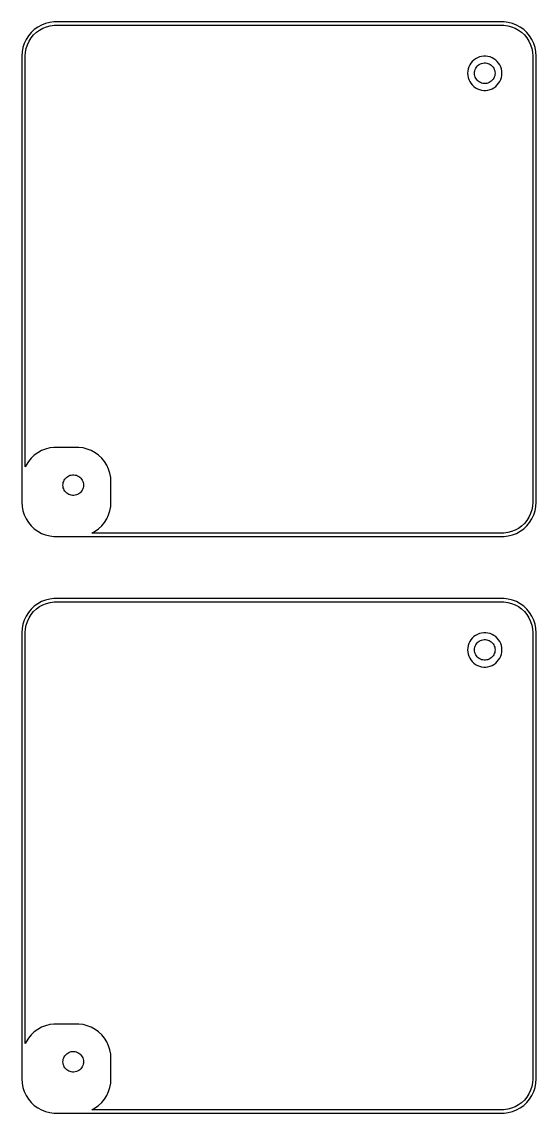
# Model space of a CAD drawing. Header units: metres. Extents: x -38 to 38, y 299 to 709.
# Drawn here: x -37.5 to 37.5, y 550.5 to 709.5 of the extents above; entities that cross this region are included whole.
import ezdxf

# ---------------------------------------------------------------- set-up
doc = ezdxf.new("R2010")
doc.units = ezdxf.units.M

msp = doc.modelspace()

# ---------------------------------------------------------------- linework, layer by layer
for p, q in [((-34.0451, 709.255), (-34.6289, 709.024)), ((-33.4369, 709.411), (-34.0451, 709.255)), ((-32.8139, 709.49), (-33.4369, 709.411)), ((32.8139, 709.49), (-32.8139, 709.49)), ((33.4369, 709.411), (32.8139, 709.49)), ((34.0451, 709.255), (33.4369, 709.411)), ((34.6289, 709.024), (34.0451, 709.255)), ((-36.1448, 707.923), (-36.5451, 707.439)), ((-35.6871, 708.353), (-36.1448, 707.923)), ((-36.1406, 707.145), (-35.7803, 707.58)), ((-35.7803, 707.58), (-35.3684, 707.967)), ((-35.1791, 708.722), (-35.6871, 708.353)), ((-35.3684, 707.967), (-34.9112, 708.299)), ((-34.6289, 709.024), (-35.1791, 708.722)), ((-34.9112, 708.299), (-34.416, 708.572)), ((-34.416, 708.572), (-33.8906, 708.78)), ((-33.8906, 708.78), (-33.3432, 708.92)), ((-33.3432, 708.92), (-32.7825, 708.991)), ((-32.7825, 708.991), (32.7825, 708.991)), ((32.7825, 708.991), (33.3432, 708.92)), ((33.3432, 708.92), (33.8906, 708.78)), ((33.8906, 708.78), (34.416, 708.572)), ((34.416, 708.572), (34.9112, 708.299)), ((35.1791, 708.722), (34.6289, 709.024)), ((34.9112, 708.299), (35.3684, 707.967)), ((35.6871, 708.353), (35.1791, 708.722)), ((35.3684, 707.967), (35.7803, 707.58)), ((36.1448, 707.923), (35.6871, 708.353)), ((35.7803, 707.58), (36.1406, 707.145)), ((36.5451, 707.439), (36.1448, 707.923)), ((-37.1489, 706.341), (-37.3429, 705.743)), ((-36.8815, 706.909), (-37.1489, 706.341)), ((-36.5451, 707.439), (-36.8815, 706.909)), ((-36.8586, 705.619), (-36.684, 706.157)), ((-36.684, 706.157), (-36.4434, 706.668)), ((-36.4434, 706.668), (-36.1406, 707.145)), ((36.1406, 707.145), (36.4434, 706.668)), ((36.4434, 706.668), (36.684, 706.157)), ((36.8815, 706.909), (36.5451, 707.439)), ((36.684, 706.157), (36.8586, 705.619)), ((37.1489, 706.341), (36.8815, 706.909)), ((37.3429, 705.743), (37.1489, 706.341)), ((-37.4606, 705.127), (-37.5, 704.5)), ((-37.5, 704.5), (-37.5, 639.5)), ((-37.3429, 705.743), (-37.4606, 705.127)), ((-37, 704.5), (-36.9645, 705.064)), ((-37, 644.657), (-37, 704.5)), ((-36.9645, 705.064), (-36.8586, 705.619)), ((29.2274, 704.378), (28.9355, 704.262)), ((29.5315, 704.456), (29.2274, 704.378)), ((29.843, 704.495), (29.5315, 704.456)), ((30.157, 704.495), (29.843, 704.495)), ((30.4684, 704.456), (30.157, 704.495)), ((30.7725, 704.378), (30.4684, 704.456)), ((31.0644, 704.262), (30.7725, 704.378)), ((36.8586, 705.619), (36.9645, 705.064)), ((36.9645, 705.064), (37, 704.5)), ((37, 704.5), (37, 639.5)), ((37.4606, 705.127), (37.3429, 705.743)), ((37.5, 704.5), (37.4606, 705.127)), ((37.5, 639.5), (37.5, 704.5)), ((27.6756, 702.92), (27.5785, 702.622)), ((27.8092, 703.204), (27.6756, 702.92)), ((27.9774, 703.469), (27.8092, 703.204)), ((28.1776, 703.711), (27.9774, 703.469)), ((28.4064, 703.926), (28.1776, 703.711)), ((28.6604, 704.111), (28.4064, 703.926)), ((28.6053, 702.552), (28.6855, 702.723)), ((28.9355, 704.262), (28.6604, 704.111)), ((28.6855, 702.723), (28.7865, 702.882)), ((28.7865, 702.882), (28.9065, 703.027)), ((28.9065, 703.027), (29.0439, 703.156)), ((29.0439, 703.156), (29.1963, 703.266)), ((29.1963, 703.266), (29.3613, 703.357)), ((29.3613, 703.357), (29.5365, 703.427)), ((29.5365, 703.427), (29.7189, 703.473)), ((29.7189, 703.473), (29.9058, 703.497)), ((29.9058, 703.497), (30.0942, 703.497)), ((30.0942, 703.497), (30.2811, 703.473)), ((30.2811, 703.473), (30.4635, 703.427)), ((30.4635, 703.427), (30.6387, 703.357)), ((30.6387, 703.357), (30.8037, 703.266)), ((30.8037, 703.266), (30.9561, 703.156)), ((30.9561, 703.156), (31.0934, 703.027)), ((31.3396, 704.111), (31.0644, 704.262)), ((31.0934, 703.027), (31.2135, 702.882)), ((31.2135, 702.882), (31.3145, 702.723)), ((31.3145, 702.723), (31.3947, 702.552)), ((31.5936, 703.926), (31.3396, 704.111)), ((31.8224, 703.711), (31.5936, 703.926)), ((32.0225, 703.469), (31.8224, 703.711)), ((32.1908, 703.204), (32.0225, 703.469)), ((32.3244, 702.92), (32.1908, 703.204)), ((32.4214, 702.622), (32.3244, 702.92)), ((27.5197, 702.313), (27.5, 702)), ((27.5, 702), (27.5197, 701.687)), ((27.5785, 702.622), (27.5197, 702.313)), ((27.5197, 701.687), (27.5785, 701.378)), ((27.5785, 701.378), (27.6756, 701.08)), ((28.5, 702), (28.5118, 702.188)), ((28.5118, 701.812), (28.5, 702)), ((28.5118, 702.188), (28.5471, 702.373)), ((28.5471, 701.627), (28.5118, 701.812)), ((28.5471, 702.373), (28.6053, 702.552)), ((28.6053, 701.448), (28.5471, 701.627)), ((28.6855, 701.277), (28.6053, 701.448)), ((28.7865, 701.118), (28.6855, 701.277)), ((28.9065, 700.973), (28.7865, 701.118)), ((31.2135, 701.118), (31.0934, 700.973)), ((31.3145, 701.277), (31.2135, 701.118)), ((31.3947, 701.448), (31.3145, 701.277)), ((31.3947, 702.552), (31.4529, 702.373)), ((31.4529, 701.627), (31.3947, 701.448)), ((31.4529, 702.373), (31.4882, 702.188)), ((31.4882, 701.812), (31.4529, 701.627)), ((31.4882, 702.188), (31.5, 702)), ((31.5, 702), (31.4882, 701.812)), ((32.3244, 701.08), (32.4214, 701.378)), ((32.4803, 702.313), (32.4214, 702.622)), ((32.4214, 701.378), (32.4803, 701.687)), ((32.5, 702), (32.4803, 702.313)), ((32.4803, 701.687), (32.5, 702)), ((27.6756, 701.08), (27.8092, 700.796)), ((27.8092, 700.796), (27.9774, 700.531)), ((27.9774, 700.531), (28.1776, 700.289)), ((28.1776, 700.289), (28.4064, 700.074)), ((28.4064, 700.074), (28.6604, 699.889)), ((28.6604, 699.889), (28.9355, 699.738)), ((29.0439, 700.844), (28.9065, 700.973)), ((28.9355, 699.738), (29.2274, 699.622)), ((29.1963, 700.734), (29.0439, 700.844)), ((29.3613, 700.643), (29.1963, 700.734)), ((29.2274, 699.622), (29.5315, 699.544)), ((29.5365, 700.573), (29.3613, 700.643)), ((29.5315, 699.544), (29.843, 699.505)), ((29.7189, 700.527), (29.5365, 700.573)), ((29.9058, 700.503), (29.7189, 700.527)), ((30.0942, 700.503), (29.9058, 700.503)), ((30.2811, 700.527), (30.0942, 700.503)), ((30.157, 699.505), (30.4684, 699.544)), ((30.4635, 700.573), (30.2811, 700.527)), ((30.6387, 700.643), (30.4635, 700.573)), ((30.4684, 699.544), (30.7725, 699.622)), ((30.8037, 700.734), (30.6387, 700.643)), ((30.7725, 699.622), (31.0644, 699.738)), ((30.9561, 700.844), (30.8037, 700.734)), ((31.0934, 700.973), (30.9561, 700.844)), ((31.0644, 699.738), (31.3396, 699.889)), ((31.3396, 699.889), (31.5936, 700.074)), ((31.5936, 700.074), (31.8224, 700.289)), ((31.8224, 700.289), (32.0225, 700.531)), ((32.0225, 700.531), (32.1908, 700.796)), ((32.1908, 700.796), (32.3244, 701.08)), ((29.843, 699.505), (30.157, 699.505)), ((-34.0451, 647.255), (-34.6289, 647.024)), ((-33.4369, 647.411), (-34.0451, 647.255)), ((-32.8139, 647.49), (-33.4369, 647.411)), ((-29.186, 647.49), (-32.8139, 647.49)), ((-28.5631, 647.411), (-29.186, 647.49)), ((-27.9549, 647.255), (-28.5631, 647.411)), ((-27.3711, 647.024), (-27.9549, 647.255)), ((-36.1448, 645.923), (-36.5451, 645.439)), ((-35.6871, 646.353), (-36.1448, 645.923)), ((-35.1791, 646.722), (-35.6871, 646.353)), ((-34.6289, 647.024), (-35.1791, 646.722)), ((-26.8209, 646.722), (-27.3711, 647.024)), ((-26.3129, 646.353), (-26.8209, 646.722)), ((-25.8551, 645.923), (-26.3129, 646.353)), ((-25.4549, 645.439), (-25.8551, 645.923)), ((-36.8815, 644.909), (-37, 644.657)), ((-36.5451, 645.439), (-36.8815, 644.909)), ((-25.1185, 644.909), (-25.4549, 645.439)), ((-24.8511, 644.341), (-25.1185, 644.909)), ((-24.6571, 643.743), (-24.8511, 644.341)), ((-31.4882, 642.188), (-31.4529, 642.373)), ((-31.4529, 642.373), (-31.3947, 642.552)), ((-31.3947, 642.552), (-31.3145, 642.723)), ((-31.3145, 642.723), (-31.2135, 642.882)), ((-31.2135, 642.882), (-31.0934, 643.027)), ((-31.0934, 643.027), (-30.9561, 643.156)), ((-30.9561, 643.156), (-30.8037, 643.266)), ((-30.8037, 643.266), (-30.6387, 643.357)), ((-30.6387, 643.357), (-30.4635, 643.427)), ((-30.4635, 643.427), (-30.2811, 643.473)), ((-30.2811, 643.473), (-30.0942, 643.497)), ((-30.0942, 643.497), (-29.9058, 643.497)), ((-29.9058, 643.497), (-29.7189, 643.473)), ((-29.7189, 643.473), (-29.5365, 643.427)), ((-29.5365, 643.427), (-29.3613, 643.357)), ((-29.3613, 643.357), (-29.1963, 643.266)), ((-29.1963, 643.266), (-29.0439, 643.156)), ((-29.0439, 643.156), (-28.9065, 643.027)), ((-28.9065, 643.027), (-28.7865, 642.882)), ((-28.7865, 642.882), (-28.6855, 642.723)), ((-28.6855, 642.723), (-28.6053, 642.552)), ((-28.6053, 642.552), (-28.5471, 642.373)), ((-28.5471, 642.373), (-28.5118, 642.188)), ((-24.5394, 643.127), (-24.6571, 643.743)), ((-24.5, 642.5), (-24.5394, 643.127)), ((-24.5, 639.5), (-24.5, 642.5)), ((-31.5, 642), (-31.4882, 642.188)), ((-31.4882, 641.812), (-31.5, 642)), ((-31.4529, 641.627), (-31.4882, 641.812)), ((-31.3947, 641.448), (-31.4529, 641.627)), ((-31.3145, 641.277), (-31.3947, 641.448)), ((-31.2135, 641.118), (-31.3145, 641.277)), ((-31.0934, 640.973), (-31.2135, 641.118)), ((-30.9561, 640.844), (-31.0934, 640.973)), ((-30.8037, 640.734), (-30.9561, 640.844)), ((-30.6387, 640.643), (-30.8037, 640.734)), ((-29.1963, 640.734), (-29.3613, 640.643)), ((-29.0439, 640.844), (-29.1963, 640.734)), ((-28.9065, 640.973), (-29.0439, 640.844)), ((-28.7865, 641.118), (-28.9065, 640.973)), ((-28.6855, 641.277), (-28.7865, 641.118)), ((-28.6053, 641.448), (-28.6855, 641.277)), ((-28.5471, 641.627), (-28.6053, 641.448)), ((-28.5118, 641.812), (-28.5471, 641.627)), ((-28.5118, 642.188), (-28.5, 642)), ((-28.5, 642), (-28.5118, 641.812)), ((-37.5, 639.5), (-37.4606, 638.873)), ((-30.4635, 640.573), (-30.6387, 640.643)), ((-30.2811, 640.527), (-30.4635, 640.573)), ((-30.0942, 640.503), (-30.2811, 640.527)), ((-29.9058, 640.503), (-30.0942, 640.503)), ((-29.7189, 640.527), (-29.9058, 640.503)), ((-29.5365, 640.573), (-29.7189, 640.527)), ((-29.3613, 640.643), (-29.5365, 640.573)), ((-24.5394, 638.873), (-24.5, 639.5)), ((37, 639.5), (36.9645, 638.936)), ((37.4606, 638.873), (37.5, 639.5)), ((-37.4606, 638.873), (-37.3429, 638.257)), ((-37.3429, 638.257), (-37.1489, 637.659)), ((-37.1489, 637.659), (-36.8815, 637.091)), ((-25.1185, 637.091), (-24.8511, 637.659)), ((-24.8511, 637.659), (-24.6571, 638.257)), ((-24.6571, 638.257), (-24.5394, 638.873)), ((36.684, 637.843), (36.4434, 637.332)), ((36.8586, 638.381), (36.684, 637.843)), ((36.9645, 638.936), (36.8586, 638.381)), ((36.8815, 637.091), (37.1489, 637.659)), ((37.1489, 637.659), (37.3429, 638.257)), ((37.3429, 638.257), (37.4606, 638.873)), ((-36.8815, 637.091), (-36.5451, 636.561)), ((-36.5451, 636.561), (-36.1448, 636.077)), ((-36.1448, 636.077), (-35.6871, 635.647)), ((-26.3129, 635.647), (-25.8551, 636.077)), ((-25.8551, 636.077), (-25.4549, 636.561)), ((-25.4549, 636.561), (-25.1185, 637.091)), ((35.3684, 636.033), (34.9112, 635.701)), ((35.7803, 636.42), (35.3684, 636.033)), ((35.6871, 635.647), (36.1448, 636.077)), ((36.1406, 636.855), (35.7803, 636.42)), ((36.4434, 637.332), (36.1406, 636.855)), ((36.1448, 636.077), (36.5451, 636.561)), ((36.5451, 636.561), (36.8815, 637.091)), ((-35.6871, 635.647), (-35.1791, 635.278)), ((-35.1791, 635.278), (-34.6289, 634.976)), ((-34.6289, 634.976), (-34.0451, 634.745)), ((-34.0451, 634.745), (-33.4369, 634.589)), ((-33.4369, 634.589), (-32.8139, 634.51)), ((-32.8139, 634.51), (32.8139, 634.51)), ((-27.311, 635.009), (-26.8209, 635.278)), ((32.7825, 635.009), (-27.311, 635.009)), ((-26.8209, 635.278), (-26.3129, 635.647)), ((33.3432, 635.08), (32.7825, 635.009)), ((32.8139, 634.51), (33.4369, 634.589)), ((33.8906, 635.22), (33.3432, 635.08)), ((33.4369, 634.589), (34.0451, 634.745)), ((34.416, 635.428), (33.8906, 635.22)), ((34.0451, 634.745), (34.6289, 634.976)), ((34.9112, 635.701), (34.416, 635.428)), ((34.6289, 634.976), (35.1791, 635.278)), ((35.1791, 635.278), (35.6871, 635.647)), ((-34.6289, 625.024), (-35.1791, 624.722)), ((-34.0451, 625.255), (-34.6289, 625.024)), ((-33.4369, 625.411), (-34.0451, 625.255)), ((-33.8906, 624.78), (-33.3432, 624.92)), ((-32.8139, 625.49), (-33.4369, 625.411)), ((-33.3432, 624.92), (-32.7825, 624.991)), ((32.8139, 625.49), (-32.8139, 625.49)), ((-32.7825, 624.991), (32.7825, 624.991)), ((32.7825, 624.991), (33.3432, 624.92)), ((33.4369, 625.411), (32.8139, 625.49)), ((33.3432, 624.92), (33.8906, 624.78)), ((34.0451, 625.255), (33.4369, 625.411)), ((34.6289, 625.024), (34.0451, 625.255)), ((35.1791, 624.722), (34.6289, 625.024)), ((-36.5451, 623.439), (-36.8815, 622.909)), ((-36.1448, 623.923), (-36.5451, 623.439)), ((-35.6871, 624.353), (-36.1448, 623.923)), ((-36.1406, 623.145), (-35.7803, 623.58)), ((-35.7803, 623.58), (-35.3684, 623.967)), ((-35.1791, 624.722), (-35.6871, 624.353)), ((-35.3684, 623.967), (-34.9112, 624.299)), ((-34.9112, 624.299), (-34.416, 624.572)), ((-34.416, 624.572), (-33.8906, 624.78)), ((33.8906, 624.78), (34.416, 624.572)), ((34.416, 624.572), (34.9112, 624.299)), ((34.9112, 624.299), (35.3684, 623.967)), ((35.6871, 624.353), (35.1791, 624.722)), ((35.3684, 623.967), (35.7803, 623.58)), ((36.1448, 623.923), (35.6871, 624.353)), ((35.7803, 623.58), (36.1406, 623.145)), ((36.5451, 623.439), (36.1448, 623.923)), ((36.8815, 622.909), (36.5451, 623.439)), ((-37.3429, 621.743), (-37.4606, 621.127)), ((-37.1489, 622.341), (-37.3429, 621.743)), ((-36.8815, 622.909), (-37.1489, 622.341)), ((-36.9645, 621.064), (-36.8586, 621.619)), ((-36.8586, 621.619), (-36.684, 622.157)), ((-36.684, 622.157), (-36.4434, 622.668)), ((-36.4434, 622.668), (-36.1406, 623.145)), ((36.1406, 623.145), (36.4434, 622.668)), ((36.4434, 622.668), (36.684, 622.157)), ((36.684, 622.157), (36.8586, 621.619)), ((36.8586, 621.619), (36.9645, 621.064)), ((37.1489, 622.341), (36.8815, 622.909)), ((37.3429, 621.743), (37.1489, 622.341)), ((37.4606, 621.127), (37.3429, 621.743)), ((-37.4606, 621.127), (-37.5, 620.5)), ((-37.5, 620.5), (-37.5, 555.5)), ((-37, 620.5), (-36.9645, 621.064)), ((-37, 560.657), (-37, 620.5)), ((28.6604, 620.111), (28.4064, 619.926)), ((28.9355, 620.262), (28.6604, 620.111)), ((29.2274, 620.378), (28.9355, 620.262)), ((29.5315, 620.456), (29.2274, 620.378)), ((29.843, 620.495), (29.5315, 620.456)), ((30.157, 620.495), (29.843, 620.495)), ((30.4684, 620.456), (30.157, 620.495)), ((30.7725, 620.378), (30.4684, 620.456)), ((31.0644, 620.262), (30.7725, 620.378)), ((31.3396, 620.111), (31.0644, 620.262)), ((31.5936, 619.926), (31.3396, 620.111)), ((36.9645, 621.064), (37, 620.5)), ((37, 620.5), (37, 555.5)), ((37.5, 620.5), (37.4606, 621.127)), ((37.5, 555.5), (37.5, 620.5)), ((27.5785, 618.622), (27.5197, 618.313)), ((27.6756, 618.92), (27.5785, 618.622)), ((27.8092, 619.204), (27.6756, 618.92)), ((27.9774, 619.469), (27.8092, 619.204)), ((28.1776, 619.711), (27.9774, 619.469)), ((28.4064, 619.926), (28.1776, 619.711)), ((28.5471, 618.373), (28.6053, 618.552)), ((28.6053, 618.552), (28.6855, 618.723)), ((28.6855, 618.723), (28.7865, 618.882)), ((28.7865, 618.882), (28.9065, 619.027)), ((28.9065, 619.027), (29.0439, 619.156)), ((29.0439, 619.156), (29.1963, 619.266)), ((29.1963, 619.266), (29.3613, 619.357)), ((29.3613, 619.357), (29.5365, 619.427)), ((29.5365, 619.427), (29.7189, 619.473)), ((29.7189, 619.473), (29.9058, 619.497)), ((29.9058, 619.497), (30.0942, 619.497)), ((30.0942, 619.497), (30.2811, 619.473)), ((30.2811, 619.473), (30.4635, 619.427)), ((30.4635, 619.427), (30.6387, 619.357)), ((30.6387, 619.357), (30.8037, 619.266)), ((30.8037, 619.266), (30.9561, 619.156)), ((30.9561, 619.156), (31.0934, 619.027)), ((31.0934, 619.027), (31.2135, 618.882)), ((31.2135, 618.882), (31.3145, 618.723)), ((31.3145, 618.723), (31.3947, 618.552)), ((31.3947, 618.552), (31.4529, 618.373)), ((31.8224, 619.711), (31.5936, 619.926)), ((32.0225, 619.469), (31.8224, 619.711)), ((32.1908, 619.204), (32.0225, 619.469)), ((32.3244, 618.92), (32.1908, 619.204)), ((32.4214, 618.622), (32.3244, 618.92)), ((32.4803, 618.313), (32.4214, 618.622)), ((27.5197, 618.313), (27.5, 618)), ((27.5, 618), (27.5197, 617.687)), ((27.5197, 617.687), (27.5785, 617.378)), ((27.5785, 617.378), (27.6756, 617.08)), ((27.6756, 617.08), (27.8092, 616.796)), ((28.5, 618), (28.5118, 618.188)), ((28.5118, 617.812), (28.5, 618)), ((28.5118, 618.188), (28.5471, 618.373)), ((28.5471, 617.627), (28.5118, 617.812)), ((28.6053, 617.448), (28.5471, 617.627)), ((28.6855, 617.277), (28.6053, 617.448)), ((28.7865, 617.118), (28.6855, 617.277)), ((28.9065, 616.973), (28.7865, 617.118)), ((29.0439, 616.844), (28.9065, 616.973)), ((29.1963, 616.734), (29.0439, 616.844)), ((30.9561, 616.844), (30.8037, 616.734)), ((31.0934, 616.973), (30.9561, 616.844)), ((31.2135, 617.118), (31.0934, 616.973)), ((31.3145, 617.277), (31.2135, 617.118)), ((31.3947, 617.448), (31.3145, 617.277)), ((31.4529, 617.627), (31.3947, 617.448)), ((31.4529, 618.373), (31.4882, 618.188)), ((31.4882, 617.812), (31.4529, 617.627)), ((31.4882, 618.188), (31.5, 618)), ((31.5, 618), (31.4882, 617.812)), ((32.1908, 616.796), (32.3244, 617.08)), ((32.3244, 617.08), (32.4214, 617.378)), ((32.4214, 617.378), (32.4803, 617.687)), ((32.5, 618), (32.4803, 618.313)), ((32.4803, 617.687), (32.5, 618)), ((27.8092, 616.796), (27.9774, 616.531)), ((27.9774, 616.531), (28.1776, 616.289)), ((28.1776, 616.289), (28.4064, 616.074)), ((28.4064, 616.074), (28.6604, 615.889)), ((28.6604, 615.889), (28.9355, 615.738)), ((28.9355, 615.738), (29.2274, 615.622)), ((29.3613, 616.643), (29.1963, 616.734)), ((29.2274, 615.622), (29.5315, 615.544)), ((29.5365, 616.573), (29.3613, 616.643)), ((29.5315, 615.544), (29.843, 615.505)), ((29.7189, 616.527), (29.5365, 616.573)), ((29.9058, 616.503), (29.7189, 616.527)), ((29.843, 615.505), (30.157, 615.505)), ((30.0942, 616.503), (29.9058, 616.503)), ((30.2811, 616.527), (30.0942, 616.503)), ((30.157, 615.505), (30.4684, 615.544)), ((30.4635, 616.573), (30.2811, 616.527)), ((30.6387, 616.643), (30.4635, 616.573)), ((30.4684, 615.544), (30.7725, 615.622)), ((30.8037, 616.734), (30.6387, 616.643)), ((30.7725, 615.622), (31.0644, 615.738)), ((31.0644, 615.738), (31.3396, 615.889)), ((31.3396, 615.889), (31.5936, 616.074)), ((31.5936, 616.074), (31.8224, 616.289)), ((31.8224, 616.289), (32.0225, 616.531)), ((32.0225, 616.531), (32.1908, 616.796)), ((-34.6289, 563.024), (-35.1791, 562.722)), ((-34.0451, 563.255), (-34.6289, 563.024)), ((-33.4369, 563.411), (-34.0451, 563.255)), ((-32.8139, 563.49), (-33.4369, 563.411)), ((-29.186, 563.49), (-32.8139, 563.49)), ((-28.5631, 563.411), (-29.186, 563.49)), ((-27.9549, 563.255), (-28.5631, 563.411)), ((-27.3711, 563.024), (-27.9549, 563.255)), ((-26.8209, 562.722), (-27.3711, 563.024)), ((-36.5451, 561.439), (-36.8815, 560.909)), ((-36.1448, 561.923), (-36.5451, 561.439)), ((-35.6871, 562.353), (-36.1448, 561.923)), ((-35.1791, 562.722), (-35.6871, 562.353)), ((-26.3129, 562.353), (-26.8209, 562.722)), ((-25.8551, 561.923), (-26.3129, 562.353)), ((-25.4549, 561.439), (-25.8551, 561.923)), ((-25.1185, 560.909), (-25.4549, 561.439)), ((-36.8815, 560.909), (-37, 560.657)), ((-24.8511, 560.341), (-25.1185, 560.909)), ((-24.6571, 559.743), (-24.8511, 560.341)), ((-24.5394, 559.127), (-24.6571, 559.743)), ((-31.5, 558), (-31.4882, 558.188)), ((-31.4882, 558.188), (-31.4529, 558.373)), ((-31.4529, 558.373), (-31.3947, 558.552)), ((-31.3947, 558.552), (-31.3145, 558.723)), ((-31.3145, 558.723), (-31.2135, 558.882)), ((-31.2135, 558.882), (-31.0934, 559.027)), ((-31.0934, 559.027), (-30.9561, 559.156)), ((-30.9561, 559.156), (-30.8037, 559.266)), ((-30.8037, 559.266), (-30.6387, 559.357)), ((-30.6387, 559.357), (-30.4635, 559.427)), ((-30.4635, 559.427), (-30.2811, 559.473)), ((-30.2811, 559.473), (-30.0942, 559.497)), ((-30.0942, 559.497), (-29.9058, 559.497)), ((-29.9058, 559.497), (-29.7189, 559.473)), ((-29.7189, 559.473), (-29.5365, 559.427)), ((-29.5365, 559.427), (-29.3613, 559.357)), ((-29.3613, 559.357), (-29.1963, 559.266)), ((-29.1963, 559.266), (-29.0439, 559.156)), ((-29.0439, 559.156), (-28.9065, 559.027)), ((-28.9065, 559.027), (-28.7865, 558.882)), ((-28.7865, 558.882), (-28.6855, 558.723)), ((-28.6855, 558.723), (-28.6053, 558.552)), ((-28.6053, 558.552), (-28.5471, 558.373)), ((-28.5471, 558.373), (-28.5118, 558.188)), ((-28.5118, 558.188), (-28.5, 558)), ((-24.5, 558.5), (-24.5394, 559.127)), ((-24.5, 555.5), (-24.5, 558.5)), ((-31.4882, 557.812), (-31.5, 558)), ((-31.4529, 557.627), (-31.4882, 557.812)), ((-31.3947, 557.448), (-31.4529, 557.627)), ((-31.3145, 557.277), (-31.3947, 557.448)), ((-31.2135, 557.118), (-31.3145, 557.277)), ((-31.0934, 556.973), (-31.2135, 557.118)), ((-30.9561, 556.844), (-31.0934, 556.973)), ((-30.8037, 556.734), (-30.9561, 556.844)), ((-30.6387, 556.643), (-30.8037, 556.734)), ((-30.4635, 556.573), (-30.6387, 556.643)), ((-30.2811, 556.527), (-30.4635, 556.573)), ((-30.0942, 556.503), (-30.2811, 556.527)), ((-29.9058, 556.503), (-30.0942, 556.503)), ((-29.7189, 556.527), (-29.9058, 556.503)), ((-29.5365, 556.573), (-29.7189, 556.527)), ((-29.3613, 556.643), (-29.5365, 556.573)), ((-29.1963, 556.734), (-29.3613, 556.643)), ((-29.0439, 556.844), (-29.1963, 556.734)), ((-28.9065, 556.973), (-29.0439, 556.844)), ((-28.7865, 557.118), (-28.9065, 556.973)), ((-28.6855, 557.277), (-28.7865, 557.118)), ((-28.6053, 557.448), (-28.6855, 557.277)), ((-28.5471, 557.627), (-28.6053, 557.448)), ((-28.5118, 557.812), (-28.5471, 557.627)), ((-28.5, 558), (-28.5118, 557.812)), ((-37.5, 555.5), (-37.4606, 554.873)), ((-37.4606, 554.873), (-37.3429, 554.257)), ((-24.6571, 554.257), (-24.5394, 554.873)), ((-24.5394, 554.873), (-24.5, 555.5)), ((36.9645, 554.936), (36.8586, 554.381)), ((37, 555.5), (36.9645, 554.936)), ((37.3429, 554.257), (37.4606, 554.873)), ((37.4606, 554.873), (37.5, 555.5)), ((-37.3429, 554.257), (-37.1489, 553.659)), ((-37.1489, 553.659), (-36.8815, 553.091)), ((-25.1185, 553.091), (-24.8511, 553.659)), ((-24.8511, 553.659), (-24.6571, 554.257)), ((36.4434, 553.332), (36.1406, 552.855)), ((36.684, 553.843), (36.4434, 553.332)), ((36.8586, 554.381), (36.684, 553.843)), ((36.8815, 553.091), (37.1489, 553.659)), ((37.1489, 553.659), (37.3429, 554.257)), ((-36.8815, 553.091), (-36.5451, 552.561)), ((-36.5451, 552.561), (-36.1448, 552.077)), ((-36.1448, 552.077), (-35.6871, 551.647)), ((-26.3129, 551.647), (-25.8551, 552.077)), ((-25.8551, 552.077), (-25.4549, 552.561)), ((-25.4549, 552.561), (-25.1185, 553.091)), ((34.9112, 551.701), (34.416, 551.428)), ((35.3684, 552.033), (34.9112, 551.701)), ((35.7803, 552.42), (35.3684, 552.033)), ((35.6871, 551.647), (36.1448, 552.077)), ((36.1406, 552.855), (35.7803, 552.42)), ((36.1448, 552.077), (36.5451, 552.561)), ((36.5451, 552.561), (36.8815, 553.091)), ((-35.6871, 551.647), (-35.1791, 551.278)), ((-35.1791, 551.278), (-34.6289, 550.976)), ((-34.6289, 550.976), (-34.0451, 550.745)), ((-34.0451, 550.745), (-33.4369, 550.589)), ((-33.4369, 550.589), (-32.8139, 550.51)), ((-32.8139, 550.51), (32.8139, 550.51)), ((-27.311, 551.009), (-26.8209, 551.278)), ((32.7825, 551.009), (-27.311, 551.009)), ((-26.8209, 551.278), (-26.3129, 551.647)), ((33.3432, 551.08), (32.7825, 551.009)), ((32.8139, 550.51), (33.4369, 550.589)), ((33.8906, 551.22), (33.3432, 551.08)), ((33.4369, 550.589), (34.0451, 550.745)), ((34.416, 551.428), (33.8906, 551.22)), ((34.0451, 550.745), (34.6289, 550.976)), ((34.6289, 550.976), (35.1791, 551.278)), ((35.1791, 551.278), (35.6871, 551.647))]:
    msp.add_line(p, q)

doc.saveas('drawing.dxf')
